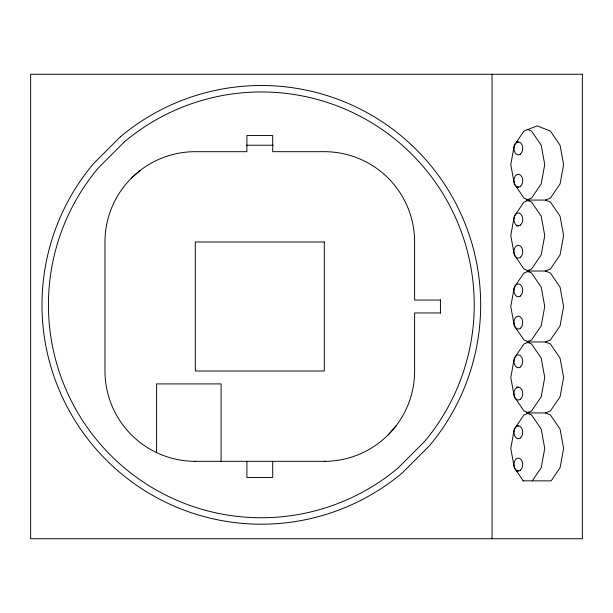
<?xml version="1.0" encoding="UTF-8"?>
<svg xmlns="http://www.w3.org/2000/svg" width="613" height="613" viewBox="0 0 613 613"><rect width="100%" height="100%" fill="white"/><g stroke="black" fill="none" stroke-linecap="round" stroke-linejoin="round"><path stroke-width="0.92" d="M532.276 480.853L541.202 467.773L544.742 448.425L541.202 429.069L531.532 414.901L527.372 413.269M388.175 434.87L395.96 425.989M131.427 178.13L140.316 170.337M527.372 199.731L531.532 198.099L541.202 183.931L544.742 164.575L541.202 145.227L531.532 131.059L527.134 129.328M527.096 200.06L545.409 200.06L550.397 198.099L560.067 183.931L563.6 164.575L560.067 145.227L550.397 131.059L537.195 125.872L523.985 131.059L514.322 145.227L510.782 164.575L514.322 183.931L523.985 198.099L528.981 200.06L523.985 202.022L514.322 216.19L510.782 235.538L514.322 254.893L523.985 269.061L528.981 271.023L523.985 272.977L514.322 287.145L510.782 306.5L514.322 325.855L523.985 340.023L528.981 341.977L523.985 343.939L514.322 358.107L510.782 377.462L514.322 396.81L523.985 410.978L528.981 412.94L523.985 414.901L514.322 429.069L510.782 448.425L514.322 467.773L523.241 480.853M527.372 270.693L531.532 269.061L541.202 254.893L544.742 235.538L541.202 216.19L531.532 202.022L526.544 200.06M527.096 271.023L545.409 271.023L550.397 269.061L560.067 254.893L563.6 235.538L560.067 216.19L550.397 202.022L545.409 200.06M527.372 341.656L531.532 340.023L541.202 325.855L544.742 306.5L541.202 287.145L531.532 272.977L527.372 271.344M527.096 341.977L545.409 341.977L550.397 340.023L560.067 325.855L563.6 306.5L560.067 287.145L550.397 272.977L545.409 271.023M526.544 412.94L531.532 410.978L541.202 396.81L544.742 377.462L541.202 358.107L531.532 343.939L527.372 342.307M527.096 412.94L545.409 412.94L550.397 410.978L560.067 396.81L563.6 377.462L560.067 358.107L550.397 343.939L545.409 341.977M516.445 142.001L518.33 142.001M246.426 145.227L273.229 145.227M516.445 187.157L518.33 187.157M516.445 225.86L518.33 225.86M440.425 300.048L414.626 300.048L414.626 241.989A90.31 90.31 0 0 0 324.308 151.679L272.701 151.679L272.701 135.55L246.901 135.55L246.901 151.679L195.294 151.679A90.31 90.31 0 0 0 104.976 241.989L104.976 371.011A90.31 90.31 0 0 0 195.294 461.321M440.425 312.952L414.626 312.952L414.626 371.011A90.31 90.31 0 0 1 324.308 461.321M516.445 387.14L518.33 387.14M516.445 425.843L518.33 425.843M195.041 461.321L325.526 461.321M516.445 470.999L518.33 470.999M522.981 480.853L551.141 480.853L560.067 467.773L563.6 448.425L560.067 429.069L550.397 414.901L545.409 412.94M492.04 74.265L492.04 538.735M440.425 299.811L440.425 313.189M272.701 461.321L272.701 477.45L246.901 477.45L246.901 461.321M221.094 461.321L221.094 383.914L156.583 383.914L156.583 452.723M120.355 136.822L93.322 163.855A219.331 219.331 0 0 0 402.327 472.861L429.361 445.827A219.331 219.331 0 0 0 416.434 149.748A219.331 219.331 0 0 0 120.355 136.822M124.508 141.764L98.264 168A212.88 212.88 0 0 0 398.182 467.918L424.418 441.674A212.88 212.88 0 0 0 411.875 154.307A212.88 212.88 0 0 0 124.508 141.764M582.35 74.265L30.65 74.265L30.65 538.735L582.35 538.735L582.35 74.265M324.308 241.989L195.294 241.989L195.294 371.011L324.308 371.011L324.308 241.989M520.529 257.253A6.452 4.398 -90 0 0 520.529 246.081A6.452 4.398 -90 0 0 513.924 251.667A6.452 4.398 -90 0 0 520.529 257.253M520.529 295.956A6.452 4.398 -90 0 0 520.529 284.784A6.452 4.398 -90 0 0 513.924 290.37A6.452 4.398 -90 0 0 520.529 295.956M520.529 366.919A6.452 4.398 -90 0 0 520.529 355.747A6.452 4.398 -90 0 0 513.924 361.333A6.452 4.398 -90 0 0 520.529 366.919M520.529 399.178A6.452 4.398 -90 0 0 520.529 387.998A6.452 4.398 -90 0 0 513.924 393.584A6.452 4.398 -90 0 0 520.529 399.178M520.529 437.881A6.452 4.398 -90 0 0 520.529 426.709A6.452 4.398 -90 0 0 513.924 432.295A6.452 4.398 -90 0 0 520.529 437.881M520.529 470.133A6.452 4.398 -90 0 0 520.529 458.961A6.452 4.398 -90 0 0 513.924 464.547A6.452 4.398 -90 0 0 520.529 470.133M520.529 328.216A6.452 4.398 -90 0 0 520.529 317.044A6.452 4.398 -90 0 0 513.924 322.63A6.452 4.398 -90 0 0 520.529 328.216M520.529 186.291A6.452 4.398 -90 0 0 520.529 175.119A6.452 4.398 -90 0 0 513.924 180.705A6.452 4.398 -90 0 0 520.529 186.291M520.529 154.039A6.452 4.398 -90 0 0 520.529 142.867A6.452 4.398 -90 0 0 513.924 148.453A6.452 4.398 -90 0 0 520.529 154.039M520.529 225.002A6.452 4.398 -90 0 0 520.529 213.822A6.452 4.398 -90 0 0 513.924 219.416A6.452 4.398 -90 0 0 520.529 225.002"/></g></svg>
